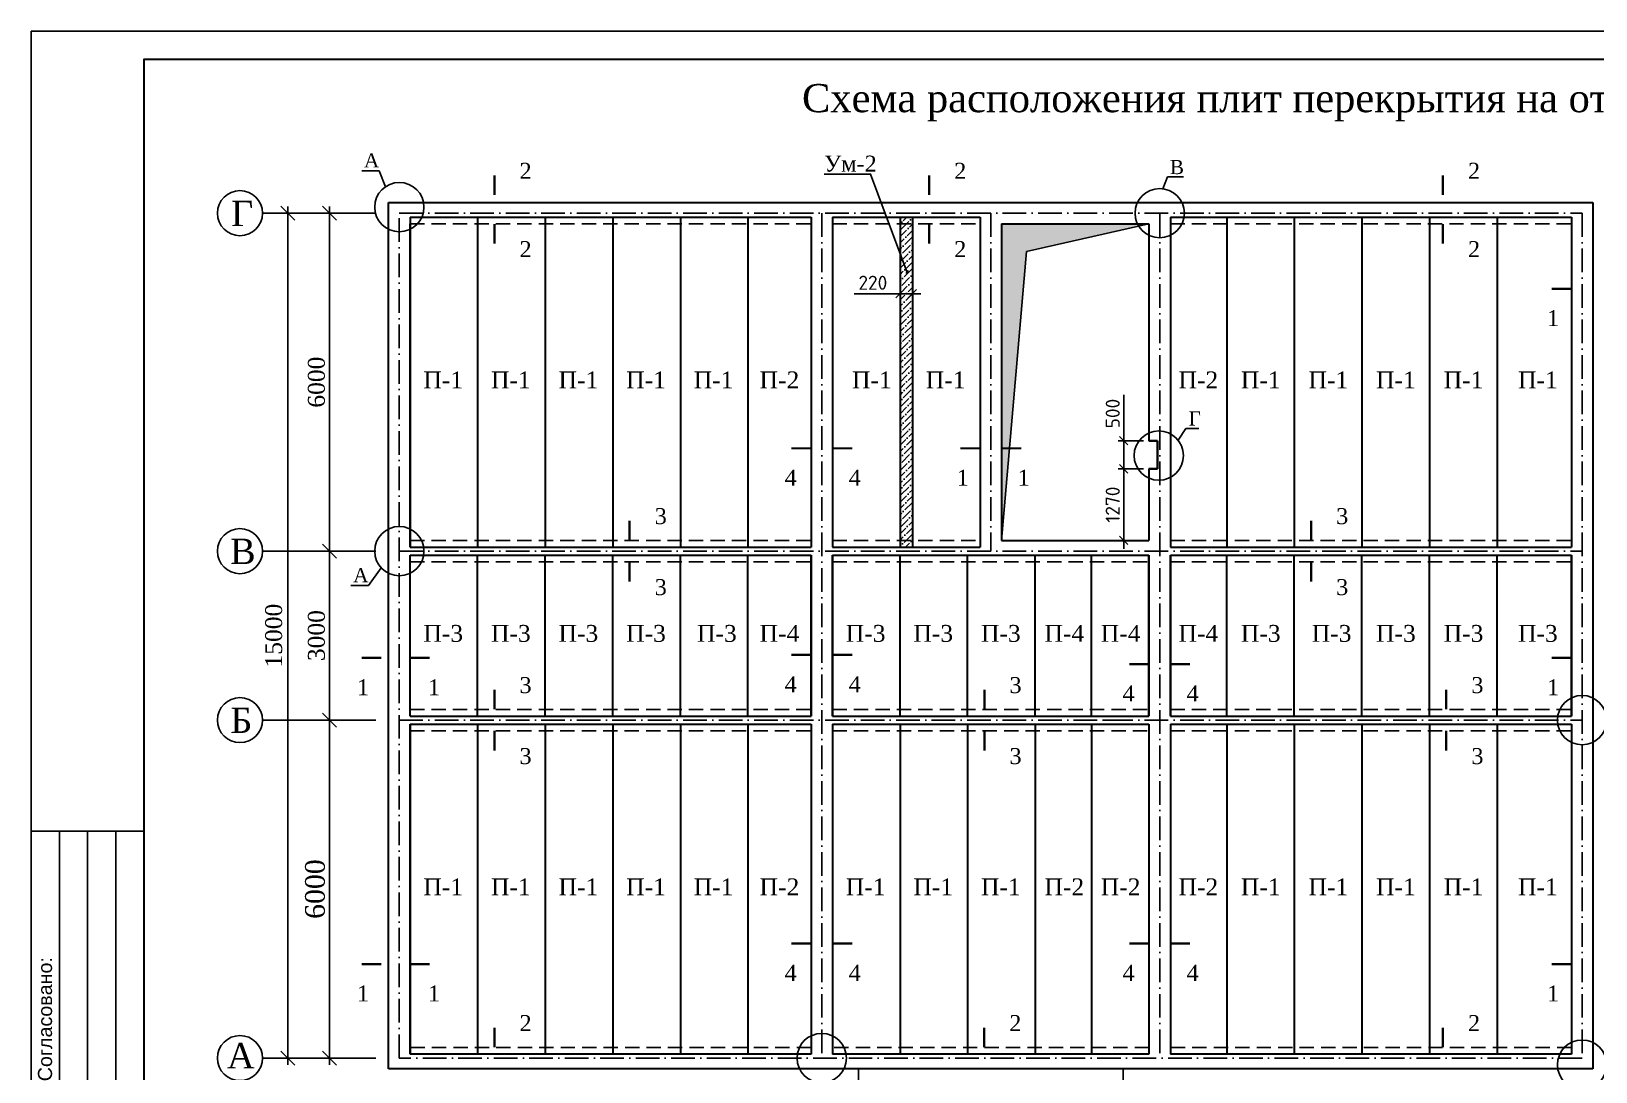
# Model space of a CAD drawing. Header units: millimetres. Extents: x 572274 to 2241483, y -888675 to -304135.
# Drawn here: x 1589639 to 1617415, y -634278 to -615807 of the extents above; entities that cross this region are included whole.
import ezdxf

# ---------------------------------------------------------------- set-up
doc = ezdxf.new("R2010")
doc.units = ezdxf.units.MM
for name, pattern in [('ACAD_ISO02W100', [15, 12, -3]), ('ACAD_ISO04W100', [30, 24, -3, 0, -3]), ('ACAD_ISO10W100', [18, 12, -3, 0, -3]), ('DASHEDX2', [38.1, 25.4, -12.7])]:
    doc.linetypes.add(name, pattern=pattern)
doc.layers.add('oc', color=10, linetype='ACAD_ISO04W100')
doc.layers.add('Размеры', color=7, linetype='Continuous')
doc.layers.add('стены', color=250, linetype='Continuous', lineweight=30)
doc.styles.add('arial', font='arial.ttf', dxfattribs={"height": 300})
doc.styles.get("Standard").update_dxf_attribs({"font": 'isocpeur.ttf'})
doc.styles.add('style1', font='isocpeui.ttf')
doc.styles.add('WMF-Times New Roman0', font='times.ttf')
doc.dimstyles.new('ISO-25$0', dxfattribs={"dimtxt": 300, "dimasz": 200, "dimexe": 100, "dimexo": 300, "dimgap": 50, "dimtad": 1, "dimdec": 0, "dimtxsty": 'Standard', "dimblk": 'OBLIQUE', "dimcen": 250, "dimdle": 150, "dimadec": 0, "dimazin": 0, "dimtfac": 1, "dimtdec": 0, "dimtmove": 0, "dimatfit": 3, "dimldrblk": 'OBLIQUE', "dimfxl": 1.25, "dimarcsym": 0})

# ---------------------------------------------------------------- blocks, each defined once
blk = doc.blocks.new('shtamp cheti azu')
blk.add_line((455458, 81217), (457458, 81217))
at = {"lineweight": 25, "ltscale": 100}
for p, q in [((455958, 74717), (455958, 81217)), ((456458, 74717), (456458, 81217)), ((456958, 74717), (456958, 81217)), ((457458, 76717), (455958, 76717)), ((457458, 74702), (455458, 74702)), ((456258, 66217), (456258, 74717)), ((456758, 66217), (456758, 74717)), ((457458, 72217), (456258, 72217)), ((457458, 68717), (456258, 68717)), ((457458, 66217), (456258, 66217))]:
    blk.add_line(p, q, dxfattribs=at)
at = {"color": 1, "linetype": 'ACAD_ISO02W100', "lineweight": 5, "ltscale": 70, "char_height": 250, "attachment_point": 1, "rotation": 90, "style": 'arial'}
for s, insert in [('{\\fArial|b0|i0|c204|p34;Согласовано:}', (455576, 76776)), ('{\\fArial|b0|i0|c204|p34;Взам. инв. N}', (456376, 72315)), ('{\\fArial|b0|i0|c204|p34;Подпись и дата}', (456376, 68815)), ('{\\fArial|b0|i0|c204|p34;Инв. N подл.}', (456376, 66315))]:
    blk.add_mtext(s, dxfattribs=dict(at, insert=insert))
blk = doc.blocks.new('_Oblique')
at = {"color": 0, "linetype": 'ByBlock', "lineweight": -2}
blk.add_line((-0.5, -0.5), (0.5, 0.5), dxfattribs=at)
blk = doc.blocks.new('*D554')
at = {"color": 0, "lineweight": -2, "transparency": 16777216}
for p, q in [((1594936, -634156), (1594936, -627916)), ((1595754, -628036), (1594816, -628036)), ((1595754, -634036), (1594816, -634036))]:
    blk.add_line(p, q, dxfattribs=at)
at = {"layer": 'Defpoints', "color": 0, "lineweight": 25, "transparency": 16777216}
for p in [(1594936, -628036), (1595854, -628036), (1595854, -634036)]:
    blk.add_point(p, dxfattribs=at)
at = {"color": 0, "lineweight": -2, "transparency": 16777216, "xscale": 250, "yscale": 250, "zscale": 250}
for p, rotation in [((1594936, -628036), 90), ((1594936, -634036), 270)]:
    blk.add_blockref('_Oblique', p, dxfattribs=dict(at, rotation=rotation))
at = {"color": 0, "lineweight": 25, "transparency": 16777216, "insert": (1594678, -631036), "char_height": 300, "attachment_point": 5, "rotation": 90, "style": 'WMF-Times New Roman0'}
blk.add_mtext('{\\H1.1667x;6000}', dxfattribs=at)
blk = doc.blocks.new('*D555')
at = {"color": 0, "lineweight": -2, "transparency": 16777216}
for p, q in [((1594936, -628156), (1594936, -624916)), ((1595754, -625036), (1594816, -625036)), ((1595754, -628036), (1594816, -628036))]:
    blk.add_line(p, q, dxfattribs=at)
at = {"layer": 'Defpoints', "color": 0, "lineweight": 25, "transparency": 16777216}
for p in [(1594936, -625036), (1595854, -625036), (1595854, -628036)]:
    blk.add_point(p, dxfattribs=at)
at = {"color": 0, "lineweight": -2, "transparency": 16777216, "xscale": 250, "yscale": 250, "zscale": 250}
for p, rotation in [((1594936, -625036), 90), ((1594936, -628036), 270)]:
    blk.add_blockref('_Oblique', p, dxfattribs=dict(at, rotation=rotation))
at = {"color": 0, "lineweight": 25, "transparency": 16777216, "insert": (1594703, -626536), "char_height": 300, "attachment_point": 5, "rotation": 90, "style": 'WMF-Times New Roman0'}
blk.add_mtext('3000', dxfattribs=at)
blk = doc.blocks.new('*D556')
at = {"color": 0, "lineweight": -2, "transparency": 16777216}
for p, q in [((1595754, -619036), (1594816, -619036)), ((1594936, -625156), (1594936, -618916)), ((1595754, -625036), (1594816, -625036))]:
    blk.add_line(p, q, dxfattribs=at)
at = {"layer": 'Defpoints', "color": 0, "lineweight": 25, "transparency": 16777216}
for p in [(1594936, -619036), (1595854, -619036), (1595854, -625036)]:
    blk.add_point(p, dxfattribs=at)
at = {"color": 0, "lineweight": -2, "transparency": 16777216, "xscale": 250, "yscale": 250, "zscale": 250}
for p, rotation in [((1594936, -619036), 90), ((1594936, -625036), 270)]:
    blk.add_blockref('_Oblique', p, dxfattribs=dict(at, rotation=rotation))
at = {"color": 0, "lineweight": 25, "transparency": 16777216, "insert": (1594703, -622036), "char_height": 300, "attachment_point": 5, "rotation": 90, "style": 'WMF-Times New Roman0'}
blk.add_mtext('6000', dxfattribs=at)
blk = doc.blocks.new('*D557')
at = {"color": 0, "lineweight": -2, "transparency": 16777216}
for p, q in [((1595754, -619036), (1594076, -619036)), ((1594196, -634156), (1594196, -618916)), ((1595754, -634036), (1594076, -634036))]:
    blk.add_line(p, q, dxfattribs=at)
at = {"layer": 'Defpoints', "color": 0, "lineweight": 25, "transparency": 16777216}
for p in [(1594196, -619036), (1595854, -619036), (1595854, -634036)]:
    blk.add_point(p, dxfattribs=at)
at = {"color": 0, "lineweight": -2, "transparency": 16777216, "xscale": 250, "yscale": 250, "zscale": 250}
for p, rotation in [((1594196, -619036), 90), ((1594196, -634036), 270)]:
    blk.add_blockref('_Oblique', p, dxfattribs=dict(at, rotation=rotation))
at = {"color": 0, "lineweight": 25, "transparency": 16777216, "insert": (1593944, -626536), "char_height": 300, "attachment_point": 5, "rotation": 90, "style": 'WMF-Times New Roman0'}
blk.add_mtext('15000', dxfattribs=at)
blk = doc.blocks.new('*D1185')
at = {"color": 0, "lineweight": -2, "transparency": 16777216}
for p, q in [((1609384, -623576), (1608935, -623576)), ((1609035, -624996), (1609035, -623426)), ((1609384, -624846), (1608935, -624846))]:
    blk.add_line(p, q, dxfattribs=at)
at = {"layer": 'Defpoints', "color": 0, "lineweight": 25, "transparency": 16777216}
for p in [(1609035, -623576), (1609484, -623576), (1609484, -624846)]:
    blk.add_point(p, dxfattribs=at)
at = {"color": 0, "lineweight": -2, "transparency": 16777216, "xscale": 150, "yscale": 150, "zscale": 150}
for p, rotation in [((1609035, -623576), 90), ((1609035, -624846), 270)]:
    blk.add_blockref('_Oblique', p, dxfattribs=dict(at, rotation=rotation))
at = {"color": 0, "lineweight": 25, "transparency": 16777216, "insert": (1608840, -624211), "char_height": 250, "attachment_point": 5, "rotation": 90}
blk.add_mtext('1270', dxfattribs=at)
blk = doc.blocks.new('*D1186')
at = {"color": 0, "lineweight": -2, "transparency": 16777216}
for p, q in [((1609035, -623076), (1609035, -622261)), ((1609384, -623076), (1608935, -623076)), ((1609035, -623726), (1609035, -623076)), ((1609384, -623576), (1608935, -623576))]:
    blk.add_line(p, q, dxfattribs=at)
at = {"layer": 'Defpoints', "color": 0, "lineweight": 25, "transparency": 16777216}
for p in [(1609035, -623076), (1609484, -623076), (1609484, -623576)]:
    blk.add_point(p, dxfattribs=at)
at = {"color": 0, "lineweight": -2, "transparency": 16777216, "xscale": 150, "yscale": 150, "zscale": 150}
for p, rotation in [((1609035, -623076), 90), ((1609035, -623576), 270)]:
    blk.add_blockref('_Oblique', p, dxfattribs=dict(at, rotation=rotation))
at = {"color": 0, "lineweight": 25, "transparency": 16777216, "insert": (1608840, -622594), "char_height": 250, "attachment_point": 5, "rotation": 90}
blk.add_mtext('500', dxfattribs=at)
blk = doc.blocks.new('*D1187')
at = {"color": 0, "lineweight": -2, "transparency": 16777216}
for p, q in [((1605064, -620467), (1604249, -620467)), ((1605434, -620467), (1605064, -620467)), ((1605064, -620491), (1605064, -620567)), ((1605284, -620491), (1605284, -620567))]:
    blk.add_line(p, q, dxfattribs=at)
at = {"layer": 'Defpoints', "color": 0, "lineweight": 25, "transparency": 16777216}
for p in [(1605064, -620191), (1605284, -620191), (1605064, -620467)]:
    blk.add_point(p, dxfattribs=at)
at = {"color": 0, "lineweight": -2, "transparency": 16777216, "xscale": 150, "yscale": 150, "zscale": 150, "rotation": 180}
blk.add_blockref('_Oblique', (1605064, -620467), dxfattribs=at)
at = {"color": 0, "lineweight": -2, "transparency": 16777216, "xscale": 150, "yscale": 150, "zscale": 150}
blk.add_blockref('_Oblique', (1605284, -620467), dxfattribs=at)
at = {"color": 0, "lineweight": 25, "transparency": 16777216, "insert": (1604581, -620272), "char_height": 250, "attachment_point": 5}
blk.add_mtext('220', dxfattribs=at)

msp = doc.modelspace()

# ---------------------------------------------------------------- hatches: boundary and pattern name
h = msp.add_hatch()
h.set_pattern_fill('ANSI36', color=256, scale=25, style=0)
h.set_pattern_definition([(45, (749275.62, -243823.705), (42.0949506, 154.348152), [198.4375, -39.6875, 0, -39.6875])])
h.paths.add_polyline_path([(1605063.717, -619106.397), (1605063.717, -619495.192), (1605063.717, -619495.192)], flags=16)
h.paths.add_polyline_path([(1605063.717, -624966.397), (1605283.717, -624966.397), (1605283.717, -619106.397), (1605063.717, -619106.397)])
h.paths.add_polyline_path([(1605063.717, -624966.397), (1605063.717, -624700.848), (1605063.717, -624700.848), (1605063.717, -624966.397)], flags=17)
h.paths.add_polyline_path([(1605063.717, -624177.622), (1605063.717, -624587.079)], flags=17)
at = {"lineweight": 25}
h = msp.add_hatch(color=256, dxfattribs=at)
h.dxf.hatch_style = 1
h.paths.add_polyline_path([(1607306.293, -619718.628), (1609483.717, -619226.397), (1606863.717, -619226.397), (1606863.717, -624846.397)])

# ---------------------------------------------------------------- linework, layer by layer
for p, q in [((1595814.705, -618286.297), (1595505.857, -618286.297)), ((1595928.844, -618565.965), (1595814.705, -618286.297)), ((1609727.518, -618601.989), (1609813.546, -618391.201)), ((1609813.546, -618391.201), (1610094.426, -618391.201)), ((1610000.201, -623066.663), (1610140.029, -622859.194)), ((1610140.029, -622859.194), (1610367.86, -622859.194)), ((1595853.717, -625335.07), (1595623.715, -625649.29)), ((1595623.715, -625649.29), (1595314.867, -625649.29))]:
    msp.add_line(p, q)
for p, q in [((1594935.776, -619036.397), (1593744.133, -619036.397)), ((1607306.293, -619718.628), (1609483.717, -619226.397)), ((1606863.717, -624846.397), (1607306.293, -619718.628)), ((1605205.709, -620053.757), (1605173.018, -620110.334)), ((1594935.776, -625036.397), (1593744.133, -625036.397)), ((1594935.776, -628036.397), (1593744.133, -628036.397)), ((1594935.776, -634036.397), (1593744.133, -634036.397))]:
    msp.add_line(p, q, dxfattribs=at)
at = {"lineweight": 30}
for p, q in [((1596363.717, -619106.397), (1596363.717, -624966.397)), ((1597563.717, -619106.397), (1597563.717, -624966.397)), ((1598763.717, -619106.397), (1598763.717, -624966.397)), ((1599963.717, -619106.397), (1599963.717, -624966.397)), ((1601163.717, -619106.397), (1601163.717, -624966.397)), ((1602363.717, -619106.397), (1602363.717, -624966.397)), ((1603483.717, -619106.397), (1603483.717, -624966.397)), ((1603863.717, -619106.397), (1603863.717, -624966.397)), ((1605063.717, -619106.397), (1605063.717, -624966.397)), ((1605283.717, -619106.397), (1605283.717, -624966.397)), ((1606483.717, -619106.397), (1606483.717, -624966.397)), ((1606483.717, -619106.397), (1606483.717, -624966.397)), ((1609863.717, -619106.397), (1609863.717, -624966.397)), ((1610863.717, -619106.397), (1610863.717, -624966.397)), ((1612063.717, -619106.397), (1612063.717, -624966.397)), ((1613263.717, -619106.397), (1613263.717, -624966.397)), ((1614463.717, -619106.397), (1614463.717, -624966.397)), ((1615663.717, -619106.397), (1615663.717, -624966.397)), ((1616983.717, -619106.397), (1616983.717, -624966.397)), ((1606863.717, -619226.397), (1609483.717, -619226.397)), ((1609483.717, -619226.397), (1609483.717, -623076.397)), ((1609483.717, -623576.397), (1609483.717, -624846.397)), ((1606863.717, -624846.397), (1609483.717, -624846.397)), ((1596363.717, -627966.397), (1596363.717, -625106.397)), ((1597563.717, -627966.397), (1597563.717, -625106.397)), ((1598763.717, -627966.397), (1598763.717, -625106.397)), ((1599963.717, -627966.397), (1599963.717, -625106.397)), ((1601163.717, -627966.397), (1601163.717, -625106.397)), ((1602363.717, -627966.397), (1602363.717, -625106.397)), ((1603483.717, -627966.397), (1603483.717, -625106.397)), ((1603863.717, -627966.397), (1603863.717, -625106.397)), ((1605063.717, -627966.397), (1605063.717, -625106.397)), ((1606263.717, -627966.397), (1606263.717, -625106.397)), ((1607463.717, -627966.397), (1607463.717, -625106.397)), ((1608463.717, -627966.397), (1608463.717, -625106.397)), ((1609483.717, -627966.397), (1609483.717, -625106.397)), ((1609863.717, -627966.397), (1609863.717, -625106.397)), ((1610863.717, -627966.397), (1610863.717, -625106.397)), ((1612063.717, -627966.397), (1612063.717, -625106.397)), ((1613263.717, -627966.397), (1613263.717, -625106.397)), ((1614463.717, -627966.397), (1614463.717, -625106.397)), ((1615663.717, -627966.397), (1615663.717, -625106.397)), ((1616983.717, -627966.397), (1616983.717, -625106.397)), ((1596363.717, -628106.397), (1596363.717, -633966.397)), ((1597563.717, -628106.397), (1597563.717, -633966.397)), ((1598763.717, -628106.397), (1598763.717, -633966.397)), ((1599963.717, -628106.397), (1599963.717, -633966.397)), ((1601163.717, -628106.397), (1601163.717, -633966.397)), ((1602363.717, -628106.397), (1602363.717, -633966.397)), ((1603483.717, -628106.397), (1603483.717, -633966.397)), ((1603863.717, -628106.397), (1603863.717, -633966.397)), ((1605063.717, -628106.397), (1605063.717, -633966.397)), ((1606263.717, -628106.397), (1606263.717, -633966.397)), ((1607463.717, -628106.397), (1607463.717, -633966.397)), ((1608463.717, -628106.397), (1608463.717, -633966.397)), ((1609483.717, -628106.397), (1609483.717, -633966.397)), ((1609863.717, -628106.397), (1609863.717, -633966.397)), ((1610863.717, -628106.397), (1610863.717, -633966.397)), ((1612063.717, -628106.397), (1612063.717, -633966.397)), ((1613263.717, -628106.397), (1613263.717, -633966.397)), ((1614463.717, -628106.397), (1614463.717, -633966.397)), ((1615663.717, -628106.397), (1615663.717, -633966.397)), ((1616983.717, -628106.397), (1616983.717, -633966.397))]:
    msp.add_line(p, q, dxfattribs=at)
at = {"lineweight": 25, "ltscale": 100}
msp.add_lwpolyline([(1589639.133, -645507.415), (1631639.133, -645507.415), (1631639.133, -615807.415), (1589639.133, -615807.415)], close=True, dxfattribs=at)
at = {"color": 1, "lineweight": 30}
msp.add_lwpolyline([(1591639.133, -645007.415), (1631139.133, -645007.415), (1631139.133, -616307.415), (1591639.133, -616307.415)], close=True, dxfattribs=at)
at = {"lineweight": 9}
for points in [[(1597861.922, -618716.397, 39.807, 39.807, 0), (1597861.922, -618365.495, 39.807, 39.807, 0), (1597861.922, -618498.184, 0, 53.076, 0), (1598127.3, -618498.184, 0, 0, 0), (1598525.366, -618498.184, 0, 0, 0)], [(1605580.305, -618716.397, 39.807, 39.807, 0), (1605580.305, -618365.495, 39.807, 39.807, 0), (1605580.305, -618498.184, 0, 53.076, 0), (1605845.683, -618498.184, 0, 0, 0), (1606243.75, -618498.184, 0, 0, 0)], [(1614702.167, -618716.397, 39.807, 39.807, 0), (1614702.167, -618365.495, 39.807, 39.807, 0), (1614702.167, -618498.184, 0, 53.076, 0), (1614967.544, -618498.184, 0, 0, 0), (1615365.611, -618498.184, 0, 0, 0)], [(1597861.922, -619226.397, 39.807, 39.807, 0), (1597861.922, -619577.3, 39.807, 39.807, 0), (1597861.922, -619444.611, 0, 53.076, 0), (1598127.3, -619444.611, 0, 0, 0), (1598525.366, -619444.611, 0, 0, 0)], [(1605580.305, -619226.397, 39.807, 39.807, 0), (1605580.305, -619577.3, 39.807, 39.807, 0), (1605580.305, -619444.611, 0, 53.076, 0), (1605845.683, -619444.611, 0, 0, 0), (1606243.75, -619444.611, 0, 0, 0)], [(1614702.167, -619226.397, 39.807, 39.807, 0), (1614702.167, -619577.3, 39.807, 39.807, 0), (1614702.167, -619444.611, 0, 53.076, 0), (1614967.544, -619444.611, 0, 0, 0), (1615365.611, -619444.611, 0, 0, 0)], [(1616983.717, -620377.661, 39.807, 39.807, 0), (1616632.815, -620377.661, 39.807, 39.807, 0), (1616765.504, -620377.661, 0, 53.076, 0), (1616765.504, -620643.039, 0, 0, 0), (1616765.504, -621041.106, 0, 0, 0)], [(1603483.717, -623210.824, 39.807, 39.807, 0), (1603132.815, -623210.824, 39.807, 39.807, 0), (1603265.504, -623210.824, 0, 53.076, 0), (1603265.504, -623476.202, 0, 0, 0), (1603265.504, -623874.268, 0, 0, 0)], [(1603863.717, -623210.824, 39.807, 39.807, 0), (1604214.62, -623210.824, 39.807, 39.807, 0), (1604081.931, -623210.824, 0, 53.076, 0), (1604081.931, -623476.202, 0, 0, 0), (1604081.931, -623874.268, 0, 0, 0)], [(1606483.717, -623210.824, 39.807, 39.807, 0), (1606132.815, -623210.824, 39.807, 39.807, 0), (1606265.504, -623210.824, 0, 53.076, 0), (1606265.504, -623476.202, 0, 0, 0), (1606265.504, -623874.268, 0, 0, 0)], [(1606863.717, -623210.824, 39.807, 39.807, 0), (1607214.62, -623210.824, 39.807, 39.807, 0), (1607081.931, -623210.824, 0, 53.076, 0), (1607081.931, -623476.202, 0, 0, 0), (1607081.931, -623874.268, 0, 0, 0)], [(1600261.922, -624846.397, 39.807, 39.807, 0), (1600261.922, -624495.495, 39.807, 39.807, 0), (1600261.922, -624628.184, 0, 53.076, 0), (1600527.3, -624628.184, 0, 0, 0), (1600925.366, -624628.184, 0, 0, 0)], [(1612361.922, -624846.397, 39.807, 39.807, 0), (1612361.922, -624495.495, 39.807, 39.807, 0), (1612361.922, -624628.184, 0, 53.076, 0), (1612627.3, -624628.184, 0, 0, 0), (1613025.366, -624628.184, 0, 0, 0)], [(1600261.922, -625226.397, 39.807, 39.807, 0), (1600261.922, -625577.3, 39.807, 39.807, 0), (1600261.922, -625444.611, 0, 53.076, 0), (1600527.3, -625444.611, 0, 0, 0), (1600925.366, -625444.611, 0, 0, 0)], [(1612361.922, -625226.397, 39.807, 39.807, 0), (1612361.922, -625577.3, 39.807, 39.807, 0), (1612361.922, -625444.611, 0, 53.076, 0), (1612627.3, -625444.611, 0, 0, 0), (1613025.366, -625444.611, 0, 0, 0)], [(1595853.717, -626932.075, 39.807, 39.807, 0), (1595502.815, -626932.075, 39.807, 39.807, 0), (1595635.504, -626932.075, 0, 53.076, 0), (1595635.504, -627197.452, 0, 0, 0), (1595635.504, -627595.519, 0, 0, 0)], [(1596363.717, -626932.075, 39.807, 39.807, 0), (1596714.62, -626932.075, 39.807, 39.807, 0), (1596581.931, -626932.075, 0, 53.076, 0), (1596581.931, -627197.452, 0, 0, 0), (1596581.931, -627595.519, 0, 0, 0)], [(1603483.717, -626878.728, 39.807, 39.807, 0), (1603132.815, -626878.728, 39.807, 39.807, 0), (1603265.504, -626878.728, 0, 53.076, 0), (1603265.504, -627144.106, 0, 0, 0), (1603265.504, -627542.173, 0, 0, 0)], [(1603863.717, -626878.728, 39.807, 39.807, 0), (1604214.62, -626878.728, 39.807, 39.807, 0), (1604081.931, -626878.728, 0, 53.076, 0), (1604081.931, -627144.106, 0, 0, 0), (1604081.931, -627542.173, 0, 0, 0)], [(1616983.717, -626932.075, 39.807, 39.807, 0), (1616632.815, -626932.075, 39.807, 39.807, 0), (1616765.504, -626932.075, 0, 53.076, 0), (1616765.504, -627197.452, 0, 0, 0), (1616765.504, -627595.519, 0, 0, 0)], [(1609483.717, -627041.322, 39.807, 39.807, 0), (1609132.815, -627041.322, 39.807, 39.807, 0), (1609265.504, -627041.322, 0, 53.076, 0), (1609265.504, -627306.7, 0, 0, 0), (1609265.504, -627704.766, 0, 0, 0)], [(1609863.717, -627041.322, 39.807, 39.807, 0), (1610214.62, -627041.322, 39.807, 39.807, 0), (1610081.931, -627041.322, 0, 53.076, 0), (1610081.931, -627306.7, 0, 0, 0), (1610081.931, -627704.766, 0, 0, 0)], [(1597861.922, -627846.397, 39.807, 39.807, 0), (1597861.922, -627495.495, 39.807, 39.807, 0), (1597861.922, -627628.184, 0, 53.076, 0), (1598127.3, -627628.184, 0, 0, 0), (1598525.366, -627628.184, 0, 0, 0)], [(1606561.922, -627846.397, 39.807, 39.807, 0), (1606561.922, -627495.495, 39.807, 39.807, 0), (1606561.922, -627628.184, 0, 53.076, 0), (1606827.3, -627628.184, 0, 0, 0), (1607225.366, -627628.184, 0, 0, 0)], [(1614761.922, -627846.397, 39.807, 39.807, 0), (1614761.922, -627495.495, 39.807, 39.807, 0), (1614761.922, -627628.184, 0, 53.076, 0), (1615027.3, -627628.184, 0, 0, 0), (1615425.366, -627628.184, 0, 0, 0)], [(1597861.922, -628226.397, 39.807, 39.807, 0), (1597861.922, -628577.3, 39.807, 39.807, 0), (1597861.922, -628444.611, 0, 53.076, 0), (1598127.3, -628444.611, 0, 0, 0), (1598525.366, -628444.611, 0, 0, 0)], [(1606561.922, -628226.397, 39.807, 39.807, 0), (1606561.922, -628577.3, 39.807, 39.807, 0), (1606561.922, -628444.611, 0, 53.076, 0), (1606827.3, -628444.611, 0, 0, 0), (1607225.366, -628444.611, 0, 0, 0)], [(1614761.922, -628226.397, 39.807, 39.807, 0), (1614761.922, -628577.3, 39.807, 39.807, 0), (1614761.922, -628444.611, 0, 53.076, 0), (1615027.3, -628444.611, 0, 0, 0), (1615425.366, -628444.611, 0, 0, 0)], [(1603483.717, -632001.808, 39.807, 39.807, 0), (1603132.815, -632001.808, 39.807, 39.807, 0), (1603265.504, -632001.808, 0, 53.076, 0), (1603265.504, -632267.186, 0, 0, 0), (1603265.504, -632665.253, 0, 0, 0)], [(1603863.717, -632001.808, 39.807, 39.807, 0), (1604214.62, -632001.808, 39.807, 39.807, 0), (1604081.931, -632001.808, 0, 53.076, 0), (1604081.931, -632267.186, 0, 0, 0), (1604081.931, -632665.253, 0, 0, 0)], [(1609483.717, -632001.808, 39.807, 39.807, 0), (1609132.815, -632001.808, 39.807, 39.807, 0), (1609265.504, -632001.808, 0, 53.076, 0), (1609265.504, -632267.186, 0, 0, 0), (1609265.504, -632665.253, 0, 0, 0)], [(1609863.717, -632001.808, 39.807, 39.807, 0), (1610214.62, -632001.808, 39.807, 39.807, 0), (1610081.931, -632001.808, 0, 53.076, 0), (1610081.931, -632267.186, 0, 0, 0), (1610081.931, -632665.253, 0, 0, 0)], [(1595853.717, -632367.69, 39.807, 39.807, 0), (1595502.815, -632367.69, 39.807, 39.807, 0), (1595635.504, -632367.69, 0, 53.076, 0), (1595635.504, -632633.068, 0, 0, 0), (1595635.504, -633031.135, 0, 0, 0)], [(1596363.717, -632367.69, 39.807, 39.807, 0), (1596714.62, -632367.69, 39.807, 39.807, 0), (1596581.931, -632367.69, 0, 53.076, 0), (1596581.931, -632633.068, 0, 0, 0), (1596581.931, -633031.135, 0, 0, 0)], [(1616983.717, -632367.69, 39.807, 39.807, 0), (1616632.815, -632367.69, 39.807, 39.807, 0), (1616765.504, -632367.69, 0, 53.076, 0), (1616765.504, -632633.068, 0, 0, 0), (1616765.504, -633031.135, 0, 0, 0)], [(1597861.922, -633846.397, 39.807, 39.807, 0), (1597861.922, -633495.495, 39.807, 39.807, 0), (1597861.922, -633628.184, 0, 53.076, 0), (1598127.3, -633628.184, 0, 0, 0), (1598525.366, -633628.184, 0, 0, 0)], [(1606557.387, -633846.397, 39.807, 39.807, 0), (1606557.387, -633495.495, 39.807, 39.807, 0), (1606557.387, -633628.184, 0, 53.076, 0), (1606822.765, -633628.184, 0, 0, 0), (1607220.832, -633628.184, 0, 0, 0)], [(1614702.167, -633846.397, 39.807, 39.807, 0), (1614702.167, -633495.495, 39.807, 39.807, 0), (1614702.167, -633628.184, 0, 53.076, 0), (1614967.544, -633628.184, 0, 0, 0), (1615365.611, -633628.184, 0, 0, 0)]]:
    msp.add_lwpolyline(points, format="xyseb", dxfattribs=at)
at = {"lineweight": 25}
msp.add_lwpolyline([(1605188.399, -620088.779), (1604541.375, -618343.067), (1603715.538, -618343.067)], dxfattribs=at)
msp.add_lwpolyline([(1604323.717, -634226.397), (1609023.717, -634226.397), (1609023.717, -636826.397), (1604323.717, -636826.397)], close=True, dxfattribs=at)
for centre in [(1596173.717, -618928.791), (1609673.717, -619036.397), (1609658.158, -623339.816), (1596173.717, -625036.397), (1617173.717, -628036.397), (1603673.717, -634036.397), (1617173.717, -634153.892)]:
    msp.add_circle(centre, 437.728)
for centre in [(1593344.133, -619036.397), (1593344.133, -625036.397), (1593344.133, -628036.397), (1593344.133, -634036.397)]:
    msp.add_circle(centre, 400, dxfattribs=at)
at = {"layer": 'oc', "linetype": 'ACAD_ISO10W100', "lineweight": 25, "ltscale": 35}
for p, q in [((1596173.717, -619036.397), (1617173.717, -619036.397)), ((1596173.717, -634036.397), (1596173.717, -619036.397)), ((1603673.717, -619036.397), (1603673.717, -634036.397)), ((1606673.717, -619036.397), (1606673.717, -625036.397)), ((1609673.717, -619036.397), (1609673.717, -634036.397)), ((1617173.717, -619036.397), (1617173.717, -634036.397)), ((1596173.717, -625036.397), (1617173.717, -625036.397)), ((1596173.717, -628036.397), (1617173.717, -628036.397)), ((1617173.717, -634036.397), (1596173.717, -634036.397))]:
    msp.add_line(p, q, dxfattribs=at)
at = {"layer": 'стены', "color": 0, "linetype": 'ByBlock', "lineweight": 30, "ltscale": 3}
for p, q in [((1595983.717, -618846.397), (1617363.717, -618846.397)), ((1595983.717, -634226.397), (1595983.717, -618846.397)), ((1617363.717, -618846.397), (1617363.717, -634226.397)), ((1596363.717, -619106.397), (1603483.717, -619106.397)), ((1603863.717, -619106.397), (1606483.717, -619106.397)), ((1609863.717, -619106.397), (1616983.717, -619106.397)), ((1596363.717, -624966.397), (1596363.717, -619226.397)), ((1603483.717, -619226.397), (1603483.717, -624966.397)), ((1603863.717, -619226.397), (1603863.717, -624966.397)), ((1606483.717, -619226.397), (1606483.717, -624846.397)), ((1606863.717, -619226.397), (1606863.717, -624846.397)), ((1609483.717, -619226.397), (1609483.717, -623076.397)), ((1609863.717, -619226.397), (1609863.717, -624966.397)), ((1616983.717, -619226.397), (1616983.717, -624966.397)), ((1609483.717, -623576.397), (1609483.717, -624846.397)), ((1596363.717, -624966.397), (1603483.717, -624966.397)), ((1603863.717, -624966.397), (1606483.717, -624966.397)), ((1609863.717, -624966.397), (1616983.717, -624966.397)), ((1596363.717, -627966.397), (1596363.717, -625106.397)), ((1596363.717, -625106.397), (1603483.717, -625106.397)), ((1603483.717, -625106.397), (1603483.717, -627966.397)), ((1603863.717, -625106.397), (1609483.717, -625106.397)), ((1603863.717, -625106.397), (1603863.717, -627966.397)), ((1609483.717, -625106.397), (1609483.717, -627966.397)), ((1609863.717, -625106.397), (1616983.717, -625106.397)), ((1609863.717, -625106.397), (1609863.717, -627966.397)), ((1616983.717, -625106.397), (1616983.717, -627966.397)), ((1596363.717, -627966.397), (1603483.717, -627966.397)), ((1603863.717, -627966.397), (1609483.717, -627966.397)), ((1609863.717, -627966.397), (1616983.717, -627966.397)), ((1596363.717, -633966.397), (1596363.717, -628106.397)), ((1596363.717, -628106.397), (1603483.717, -628106.397)), ((1603483.717, -628106.397), (1603483.717, -633846.397)), ((1603863.717, -628106.397), (1609483.717, -628106.397)), ((1603863.717, -628106.397), (1603863.717, -633846.397)), ((1609483.717, -628106.397), (1609483.717, -633846.397)), ((1609863.717, -628106.397), (1609863.717, -633846.397)), ((1609863.717, -628106.397), (1616983.717, -628106.397)), ((1616983.717, -628106.397), (1616983.717, -633966.397)), ((1603483.717, -633966.397), (1596363.717, -633966.397)), ((1609483.717, -633966.397), (1603863.717, -633966.397)), ((1616983.717, -633966.397), (1609863.717, -633966.397)), ((1617363.717, -634226.397), (1595983.717, -634226.397))]:
    msp.add_line(p, q, dxfattribs=at)
at = {"layer": 'стены', "color": 0, "linetype": 'DASHEDX2', "lineweight": 25, "ltscale": 10}
for p, q in [((1596363.717, -619226.397), (1603483.717, -619226.397)), ((1603863.717, -619226.397), (1606483.717, -619226.397)), ((1606863.717, -619226.397), (1609483.717, -619226.397)), ((1609863.717, -619226.397), (1616983.717, -619226.397)), ((1596363.717, -624846.397), (1603483.717, -624846.397)), ((1603863.717, -624846.397), (1606483.717, -624846.397)), ((1609863.717, -624846.397), (1616983.717, -624846.397)), ((1596363.717, -625226.397), (1603483.717, -625226.397)), ((1603863.717, -625226.397), (1609483.717, -625226.397)), ((1609863.717, -625226.397), (1616983.717, -625226.397)), ((1596363.717, -627846.397), (1603483.717, -627846.397)), ((1603863.717, -627846.397), (1609483.717, -627846.397)), ((1609863.717, -627846.397), (1616983.717, -627846.397)), ((1596363.717, -628226.397), (1603483.717, -628226.397)), ((1603863.717, -628226.397), (1609483.717, -628226.397)), ((1609863.717, -628226.397), (1616983.717, -628226.397)), ((1603483.717, -633846.397), (1596363.717, -633846.397)), ((1609483.717, -633846.397), (1603863.717, -633846.397)), ((1616983.717, -633846.397), (1609863.717, -633846.397))]:
    msp.add_line(p, q, dxfattribs=at)
at = {"layer": 'стены', "color": 0, "linetype": 'ByBlock', "lineweight": 35, "ltscale": 3}
for p, q in [((1609483.717, -623076.397), (1609633.717, -623076.397)), ((1609633.717, -623076.397), (1609633.717, -623576.397)), ((1609483.717, -623576.397), (1609633.717, -623576.397))]:
    msp.add_line(p, q, dxfattribs=at)
at = {"layer": 'стены', "color": 0, "linetype": 'ByBlock', "lineweight": 25, "ltscale": 3}
msp.add_line((1609133.717, -628036.397), (1608673.717, -628036.397), dxfattribs=at)

# ---------------------------------------------------------------- block references
msp.add_blockref('shtamp cheti azu', (1134181.566, -711223.918))

# ---------------------------------------------------------------- texts
at = {"char_height": 250, "width": 7583.16001, "attachment_point": 1}
for s, insert in [('{\\fTimes New Roman|b0|i0|c204|p18;А}', (1595545.082, -617974.834)), ('{\\fTimes New Roman|b0|i0|c204|p18;В}', (1609853.483, -618093.214)), ('{\\fTimes New Roman|b0|i0|c204|p18;Г}', (1610186.737, -622556.525)), ('{\\fTimes New Roman|b0|i0|c204|p18;А}', (1595354.092, -625337.827))]:
    msp.add_mtext(s, dxfattribs=dict(at, insert=insert))
at = {"lineweight": 25, "attachment_point": 1, "style": 'WMF-Times New Roman0'}
for s, insert, char_height, width in [('Ум-2', (1603715.538, -618014.722), 284.3335, 974.62606), ('2', (1598307.651, -618142.163), 284.334, 159.10633), ('2', (1606026.034, -618142.163), 284.334, 159.10633), ('2', (1615147.895, -618142.163), 284.334, 159.10633), ('2', (1598307.651, -619532.359), 284.334, 280.80571), ('2', (1606026.034, -619532.359), 284.334, 280.80571), ('2', (1615147.895, -619532.359), 284.334, 280.80571), ('1', (1616551.427, -620756.643), 284.334, 89.56506), ('4', (1603014.361, -623589.806), 284.334, 267.10819), ('4', (1604151.821, -623589.806), 284.334, 225.33333), ('1', (1606070.345, -623589.806), 284.334, 267.10819), ('1', (1607151.821, -623589.806), 284.334, 225.33333), ('3', (1600707.651, -624272.163), 284.334, 237.45469), ('3', (1612807.651, -624272.163), 284.334, 237.45469), ('3', (1600707.651, -625532.359), 284.334, 280.80571), ('3', (1612807.651, -625532.359), 284.334, 280.80571), ('1', (1595421.427, -627311.057), 284.334, 89.56506), ('1', (1596682.958, -627311.057), 284.334, 89.56506), ('3', (1598307.651, -627272.163), 284.334, 237.45469), ('4', (1603014.361, -627257.71), 284.334, 267.10819), ('4', (1604151.821, -627257.71), 284.334, 225.33333), ('3', (1607007.651, -627272.163), 284.334, 237.45469), ('4', (1609014.361, -627420.304), 284.334, 267.10819), ('4', (1610151.821, -627420.304), 284.334, 225.33333), ('3', (1615207.651, -627272.163), 284.334, 237.45469), ('1', (1616551.427, -627311.057), 284.334, 89.56506), ('3', (1598307.651, -628532.359), 284.334, 280.80571), ('3', (1607007.651, -628532.359), 284.334, 280.80571), ('3', (1615207.651, -628532.359), 284.334, 280.80571), ('4', (1603014.361, -632380.79), 284.334, 267.10819), ('4', (1604151.821, -632380.79), 284.334, 225.33333), ('4', (1609014.361, -632380.79), 284.334, 267.10819), ('4', (1610151.821, -632380.79), 284.334, 225.33333), ('1', (1595421.427, -632746.672), 284.334, 89.56506), ('1', (1596682.958, -632746.672), 284.334, 89.56506), ('1', (1616551.427, -632746.672), 284.334, 89.56506), ('2', (1598307.651, -633272.163), 284.334, 159.10633), ('2', (1607003.116, -633272.163), 284.334, 159.10633), ('2', (1615147.895, -633272.163), 284.334, 159.10633)]:
    msp.add_mtext(s, dxfattribs=dict(at, insert=insert, char_height=char_height, width=width))
at = {"layer": 'Размеры', "char_height": 300, "attachment_point": 2}
for s, insert, width in [('{\\fArial|b0|i0|c204|p34;\\C47;^I\\fTimes New Roman|b0|i0|c204|p18;\\C96;П-1}', (1596953.42, -621846.456), 366.25335), ('{\\fArial|b0|i0|c204|p34;\\C47;^I\\fTimes New Roman|b0|i0|c204|p18;\\C96;П-1}', (1598153.42, -621846.456), 366.25335), ('{\\fArial|b0|i0|c204|p34;\\C47;^I\\fTimes New Roman|b0|i0|c204|p18;\\C96;П-1}', (1599353.42, -621846.456), 366.25335), ('{\\fArial|b0|i0|c204|p34;\\C47;^I\\fTimes New Roman|b0|i0|c204|p18;\\C96;П-1}', (1600553.42, -621846.456), 366.25335), ('{\\fArial|b0|i0|c204|p34;\\C47;^I\\fTimes New Roman|b0|i0|c204|p18;\\C96;П-1}', (1601753.42, -621846.456), 366.25335), ('{\\fArial|b0|i0|c204|p34;\\C47;^I\\fTimes New Roman|b0|i0|c204|p18;\\C96;П-2}', (1602923.016, -621846.456), 366.25335), ('{\\fArial|b0|i0|c204|p34;\\C47;^I\\fTimes New Roman|b0|i0|c204|p18;\\C96;П-1}', (1604563.42, -621846.456), 366.25335), ('{\\fArial|b0|i0|c204|p34;\\C47;^I\\fTimes New Roman|b0|i0|c204|p18;\\C96;П-1}', (1605873.42, -621846.456), 366.25335), ('{\\fArial|b0|i0|c204|p34;\\C47;^I\\fTimes New Roman|b0|i0|c204|p18;\\C96;П-2}', (1610360.794, -621846.456), 366.25335), ('{\\fArial|b0|i0|c204|p34;\\C47;^I\\fTimes New Roman|b0|i0|c204|p18;\\C96;П-1}', (1611468.416, -621846.456), 366.25335), ('{\\fArial|b0|i0|c204|p34;\\C47;^I\\fTimes New Roman|b0|i0|c204|p18;\\C96;П-1}', (1612668.416, -621846.456), 366.25335), ('{\\fArial|b0|i0|c204|p34;\\C47;^I\\fTimes New Roman|b0|i0|c204|p18;\\C96;П-1}', (1613868.416, -621846.456), 366.25335), ('{\\fArial|b0|i0|c204|p34;\\C47;^I\\fTimes New Roman|b0|i0|c204|p18;\\C96;П-1}', (1615068.416, -621846.456), 366.25335), ('{\\fArial|b0|i0|c204|p34;\\C47;^I\\fTimes New Roman|b0|i0|c204|p18;\\C96;П-1}', (1616388.416, -621846.456), 366.25335), ('{\\fArial|b0|i0|c204|p34;\\C47;^I\\fTimes New Roman|b0|i0|c204|p18;\\C96;П-3}', (1596953.42, -626346.456), 366.25335), ('{\\fArial|b0|i0|c204|p34;\\C47;^I\\fTimes New Roman|b0|i0|c204|p18;\\C96;П-3}', (1598153.42, -626346.456), 366.25335), ('{\\fArial|b0|i0|c204|p34;\\C47;^I\\fTimes New Roman|b0|i0|c204|p18;\\C96;П-3}', (1599353.42, -626346.456), 366.25335), ('{\\fArial|b0|i0|c204|p34;\\C47;^I\\fTimes New Roman|b0|i0|c204|p18;\\C96;П-3}', (1600553.42, -626346.456), 570.61065), ('{\\fArial|b0|i0|c204|p34;\\C47;^I\\fTimes New Roman|b0|i0|c204|p18;\\C96;П-3}', (1601753.42, -626346.456), 792.66685), ('{\\fArial|b0|i0|c204|p34;\\C47;^I\\fTimes New Roman|b0|i0|c204|p18;\\C96;П-4}', (1602923.016, -626346.456), 366.25335), ('{\\fArial|b0|i0|c204|p34;\\C47;^I\\fTimes New Roman|b0|i0|c204|p18;\\C96;П-3}', (1604453.42, -626346.456), 366.25335), ('{\\fArial|b0|i0|c204|p34;\\C47;^I\\fTimes New Roman|b0|i0|c204|p18;\\C96;П-3}', (1605653.42, -626346.456), 366.25335), ('{\\fArial|b0|i0|c204|p34;\\C47;^I\\fTimes New Roman|b0|i0|c204|p18;\\C96;П-3}', (1606853.42, -626346.456), 366.25335), ('{\\fArial|b0|i0|c204|p34;\\C47;^I\\fTimes New Roman|b0|i0|c204|p18;\\C96;П-4}', (1607980.794, -626346.456), 366.25335), ('{\\fArial|b0|i0|c204|p34;\\C47;^I\\fTimes New Roman|b0|i0|c204|p18;\\C96;П-4}', (1608980.794, -626346.456), 366.25335), ('{\\fArial|b0|i0|c204|p34;\\C47;^I\\fTimes New Roman|b0|i0|c204|p18;\\C96;П-4}', (1610360.794, -626346.456), 366.25335), ('{\\fArial|b0|i0|c204|p34;\\C47;^I\\fTimes New Roman|b0|i0|c204|p18;\\C96;П-3}', (1611468.416, -626346.456), 656.97175), ('{\\fArial|b0|i0|c204|p34;\\C47;^I\\fTimes New Roman|b0|i0|c204|p18;\\C96;П-3}', (1612668.416, -626346.456), 868.40518), ('{\\fArial|b0|i0|c204|p34;\\C47;^I\\fTimes New Roman|b0|i0|c204|p18;\\C96;П-3}', (1613868.416, -626346.456), 366.25335), ('{\\fArial|b0|i0|c204|p34;\\C47;^I\\fTimes New Roman|b0|i0|c204|p18;\\C96;П-3}', (1615068.416, -626346.456), 524.82671), ('{\\fArial|b0|i0|c204|p34;\\C47;^I\\fTimes New Roman|b0|i0|c204|p18;\\C96;П-3}', (1616388.416, -626346.456), 366.25335), ('{\\fArial|b0|i0|c204|p34;\\C47;^I\\fTimes New Roman|b0|i0|c204|p18;\\C96;П-1}', (1596953.42, -630846.456), 366.25335), ('{\\fArial|b0|i0|c204|p34;\\C47;^I\\fTimes New Roman|b0|i0|c204|p18;\\C96;П-1}', (1598153.42, -630846.456), 366.25335), ('{\\fArial|b0|i0|c204|p34;\\C47;^I\\fTimes New Roman|b0|i0|c204|p18;\\C96;П-1}', (1599353.42, -630846.456), 366.25335), ('{\\fArial|b0|i0|c204|p34;\\C47;^I\\fTimes New Roman|b0|i0|c204|p18;\\C96;П-1}', (1600553.42, -630846.456), 366.25335), ('{\\fArial|b0|i0|c204|p34;\\C47;^I\\fTimes New Roman|b0|i0|c204|p18;\\C96;П-1}', (1601753.42, -630846.456), 366.25335), ('{\\fArial|b0|i0|c204|p34;\\C47;^I\\fTimes New Roman|b0|i0|c204|p18;\\C96;П-2}', (1602923.016, -630846.456), 366.25335), ('{\\fArial|b0|i0|c204|p34;\\C47;^I\\fTimes New Roman|b0|i0|c204|p18;\\C96;П-1}', (1604453.42, -630846.456), 366.25335), ('{\\fArial|b0|i0|c204|p34;\\C47;^I\\fTimes New Roman|b0|i0|c204|p18;\\C96;П-1}', (1605653.42, -630846.456), 366.25335), ('{\\fArial|b0|i0|c204|p34;\\C47;^I\\fTimes New Roman|b0|i0|c204|p18;\\C96;П-1}', (1606853.42, -630846.456), 366.25335), ('{\\fArial|b0|i0|c204|p34;\\C47;^I\\fTimes New Roman|b0|i0|c204|p18;\\C96;П-2}', (1607980.794, -630846.456), 366.25335), ('{\\fArial|b0|i0|c204|p34;\\C47;^I\\fTimes New Roman|b0|i0|c204|p18;\\C96;П-2}', (1608980.794, -630846.456), 366.25335), ('{\\fArial|b0|i0|c204|p34;\\C47;^I\\fTimes New Roman|b0|i0|c204|p18;\\C96;П-2}', (1610360.794, -630846.456), 366.25335), ('{\\fArial|b0|i0|c204|p34;\\C47;^I\\fTimes New Roman|b0|i0|c204|p18;\\C96;П-1}', (1611468.416, -630846.456), 366.25335), ('{\\fArial|b0|i0|c204|p34;\\C47;^I\\fTimes New Roman|b0|i0|c204|p18;\\C96;П-1}', (1612668.416, -630846.456), 366.25335), ('{\\fArial|b0|i0|c204|p34;\\C47;^I\\fTimes New Roman|b0|i0|c204|p18;\\C96;П-1}', (1613868.416, -630846.456), 366.25335), ('{\\fArial|b0|i0|c204|p34;\\C47;^I\\fTimes New Roman|b0|i0|c204|p18;\\C96;П-1}', (1615068.416, -630846.456), 366.25335), ('{\\fArial|b0|i0|c204|p34;\\C47;^I\\fTimes New Roman|b0|i0|c204|p18;\\C96;П-1}', (1616388.416, -630846.456), 366.25335)]:
    msp.add_mtext(s, dxfattribs=dict(at, insert=insert, width=width))
at = {"layer": 'стены', "color": 0, "linetype": 'ByBlock', "lineweight": -2, "ltscale": 3, "insert": (1603322.87, -616743.687), "char_height": 500, "width": 19630.13491, "attachment_point": 1, "style": 'style1'}
msp.add_mtext('{\\fTimes New Roman|b0|i0|c204|p18;Схема расположения плит перекрытия на отм. 3,220 м}', dxfattribs=at)
at = {"layer": 'стены', "color": 0, "linetype": 'ByBlock', "lineweight": 25, "ltscale": 3, "char_height": 450, "width": 1369.00072, "attachment_point": 1, "style": 'WMF-Times New Roman0'}
for s, insert in [('Г', (1593186.421, -618816.132)), ('В', (1593168.405, -624814.569)), ('Б', (1593172.811, -627814.932)), ('А', (1593114.112, -633768.892))]:
    msp.add_mtext(s, dxfattribs=dict(at, insert=insert))

# ---------------------------------------------------------------- dimensions: what is measured, and where the dimension line sits
at = {"lineweight": 25}
for base, p1, p2, override, picture, middle in [((1594196.307, -619036.397), (1595853.717, -634036.397), (1595853.717, -619036.397), {"dimasz": 250, "dimexe": 120, "dimexo": 100, "dimgap": 100, "dimtxsty": 'WMF-Times New Roman0', "dimdle": 120, "dimtmove": 1, "dimarcsym": 1}, '*D557', (1593943.712, -626536.397)), ((1594935.776, -619036.397), (1595853.717, -625036.397), (1595853.717, -619036.397), {"dimasz": 250, "dimexe": 120, "dimexo": 100, "dimgap": 80, "dimtxsty": 'WMF-Times New Roman0', "dimdle": 120, "dimtmove": 1, "dimarcsym": 1}, '*D556', (1594703.18, -622036.397)), ((1609035.478, -623076.397), (1609483.717, -623576.397), (1609483.717, -623076.397), {"dimtxt": 250, "dimasz": 150, "dimexo": 100, "dimgap": 70, "dimfxl": 0.18, "dimarcsym": 1}, '*D1186', (1608840.478, -622593.897)), ((1609035.478, -623576.397), (1609483.717, -624846.397), (1609483.717, -623576.397), {"dimtxt": 250, "dimasz": 150, "dimexo": 100, "dimgap": 70, "dimfxl": 0.18, "dimarcsym": 1}, '*D1185', (1608840.478, -624211.397)), ((1594935.776, -625036.397), (1595853.717, -628036.397), (1595853.717, -625036.397), {"dimasz": 250, "dimexe": 120, "dimexo": 100, "dimgap": 80, "dimtxsty": 'WMF-Times New Roman0', "dimdle": 120, "dimtmove": 1, "dimarcsym": 1}, '*D555', (1594703.18, -626536.397))]:
    dim = msp.add_linear_dim(base=base, p1=p1, p2=p2, angle=90, dimstyle='ISO-25$0', override=override, dxfattribs=at)
    dim.commit()
    dim.dimension.update_dxf_attribs({"geometry": picture, "text_midpoint": middle})
dim = msp.add_linear_dim(base=(1605063.717, -620466.724), p1=(1605283.717, -620191.439), p2=(1605063.717, -620191.439), dimstyle='ISO-25$0', override={"dimtxt": 250, "dimasz": 150, "dimgap": 70, "dimfxl": 0.18, "dimarcsym": 1}, dxfattribs=at)
dim.commit()
dim.dimension.update_dxf_attribs({"geometry": '*D1187', "text_midpoint": (1604581.217, -620271.724)})
dim = msp.add_linear_dim(base=(1594935.776, -628036.397), p1=(1595853.717, -634036.397), p2=(1595853.717, -628036.397), angle=90, text='{\\H1.1667x;<>}', dimstyle='ISO-25$0', override={"dimasz": 250, "dimexe": 120, "dimexo": 100, "dimgap": 80, "dimtxsty": 'WMF-Times New Roman0', "dimdle": 120, "dimarcsym": 1}, dxfattribs=at)
dim.commit()
dim.dimension.update_dxf_attribs({"geometry": '*D554', "text_midpoint": (1594677.743, -631036.397)})

doc.saveas('drawing.dxf')
